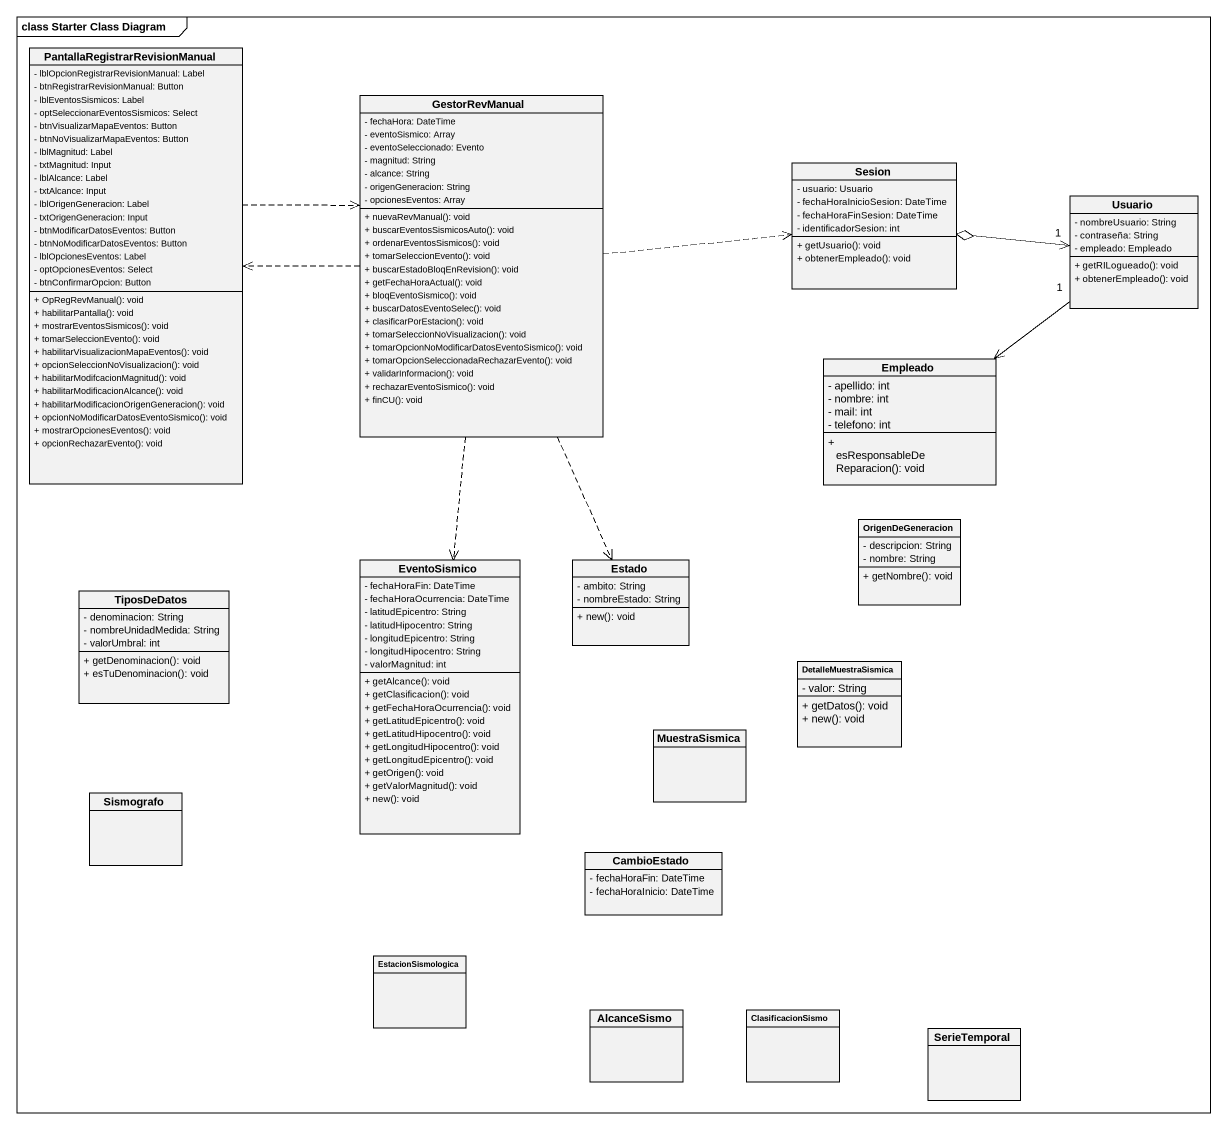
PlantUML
@startuml
mainframe class Starter Class Diagram
hide circle
hide empty members
skinparam classAttributeIconSize 0
class "PantallaRegistrarRevisionManual" as PantallaRegistrarRevisionMan {
  - lblOpcionRegistrarRevisionManual: Label
  - btnRegistrarRevisionManual: Button
  - lblEventosSismicos: Label
  - optSeleccionarEventosSismicos: Select
  - btnVisualizarMapaEventos: Button
  - btnNoVisualizarMapaEventos: Button
  - lblMagnitud: Label
  - txtMagnitud: Input
  - lblAlcance: Label
  - txtAlcance: Input
  - lblOrigenGeneracion: Label
  - txtOrigenGeneracion: Input
  - btnModificarDatosEventos: Button
  - btnNoModificarDatosEventos: Button
  - lblOpcionesEventos: Label
  - optOpcionesEventos: Select
  - btnConfirmarOpcion: Button
  + OpRegRevManual(): void
  + habilitarPantalla(): void
  + mostrarEventosSismicos(): void
  + tomarSeleccionEvento(): void
  + habilitarVisualizacionMapaEventos(): void
  + opcionSeleccionNoVisualizacion(): void
  + habilitarModifcacionMagnitud(): void
  + habilitarModificacionAlcance(): void
  + habilitarModificacionOrigenGeneracion(): void
  + opcionNoModificarDatosEventoSismico(): void
  + mostrarOpcionesEventos(): void
  + opcionRechazarEvento(): void
}
class GestorRevManual {
  - fechaHora: DateTime
  - eventoSismico: Array
  - eventoSeleccionado: Evento
  - magnitud: String
  - alcance: String
  - origenGeneracion: String
  - opcionesEventos: Array
  + nuevaRevManual(): void
  + buscarEventosSismicosAuto(): void
  + ordenarEventosSismicos(): void
  + tomarSeleccionEvento(): void
  + buscarEstadoBloqEnRevision(): void
  + getFechaHoraActual(): void
  + bloqEventoSismico(): void
  + buscarDatosEventoSelec(): void
  + clasificarPorEstacion(): void
  + tomarSeleccionNoVisualizacion(): void
  + tomarOpcionNoModificarDatosEventoSismico(): void
  + tomarOpcionSeleccionadaRechazarEvento(): void
  + validarInformacion(): void
  + rechazarEventoSismico(): void
  + finCU(): void
}
class Sesion {
  - usuario: Usuario
  - fechaHoraInicioSesion: DateTime
  - fechaHoraFinSesion: DateTime
  - identificadorSesion: int
  + getUsuario(): void
  + obtenerEmpleado(): void
}
class Usuario {
  - nombreUsuario: String
  - contraseña: String
  - empleado: Empleado
  + getRILogueado(): void
  + obtenerEmpleado(): void
}
class Empleado {
  - apellido: int
  - nombre: int
  - mail: int
  - telefono: int
  + esResponsableDeReparacion(): void
}
class EventoSismico {
  - fechaHoraFin: DateTime
  - fechaHoraOcurrencia: DateTime
  - latitudEpicentro: String
  - latitudHipocentro: String
  - longitudEpicentro: String
  - longitudHipocentro: String
  - valorMagnitud: int
  + getAlcance(): void
  + getClasificacion(): void
  + getFechaHoraOcurrencia(): void
  + getLatitudEpicentro(): void
  + getLatitudHipocentro(): void
  + getLongitudHipocentro(): void
  + getLongitudEpicentro(): void
  + getOrigen(): void
  + getValorMagnitud(): void
  + new(): void
}
class Estado {
  - ambito: String
  - nombreEstado: String
  + new(): void
}
class OrigenDeGeneracion {
  - descripcion: String
  - nombre: String
  + getNombre(): void
}
class TiposDeDatos {
  - denominacion: String
  - nombreUnidadMedida: String
  - valorUmbral: int
  + getDenominacion(): void
  + esTuDenominacion(): void
}
class DetalleMuestraSismica {
  - valor: String
  + getDatos(): void
  + new(): void
}
class MuestraSismica
class Sismografo
class CambioEstado {
  - fechaHoraFin: DateTime
  - fechaHoraInicio: DateTime
}
class EstacionSismologica
class AlcanceSismo
class ClasificacionSismo
class SerieTemporal
PantallaRegistrarRevisionMan .right.> GestorRevManual
GestorRevManual .left.> PantallaRegistrarRevisionMan
GestorRevManual .right.> Sesion
GestorRevManual ..> EventoSismico
GestorRevManual ..> Estado
Usuario "1" <-left-o Sesion
Usuario "1" --> Empleado
@enduml
